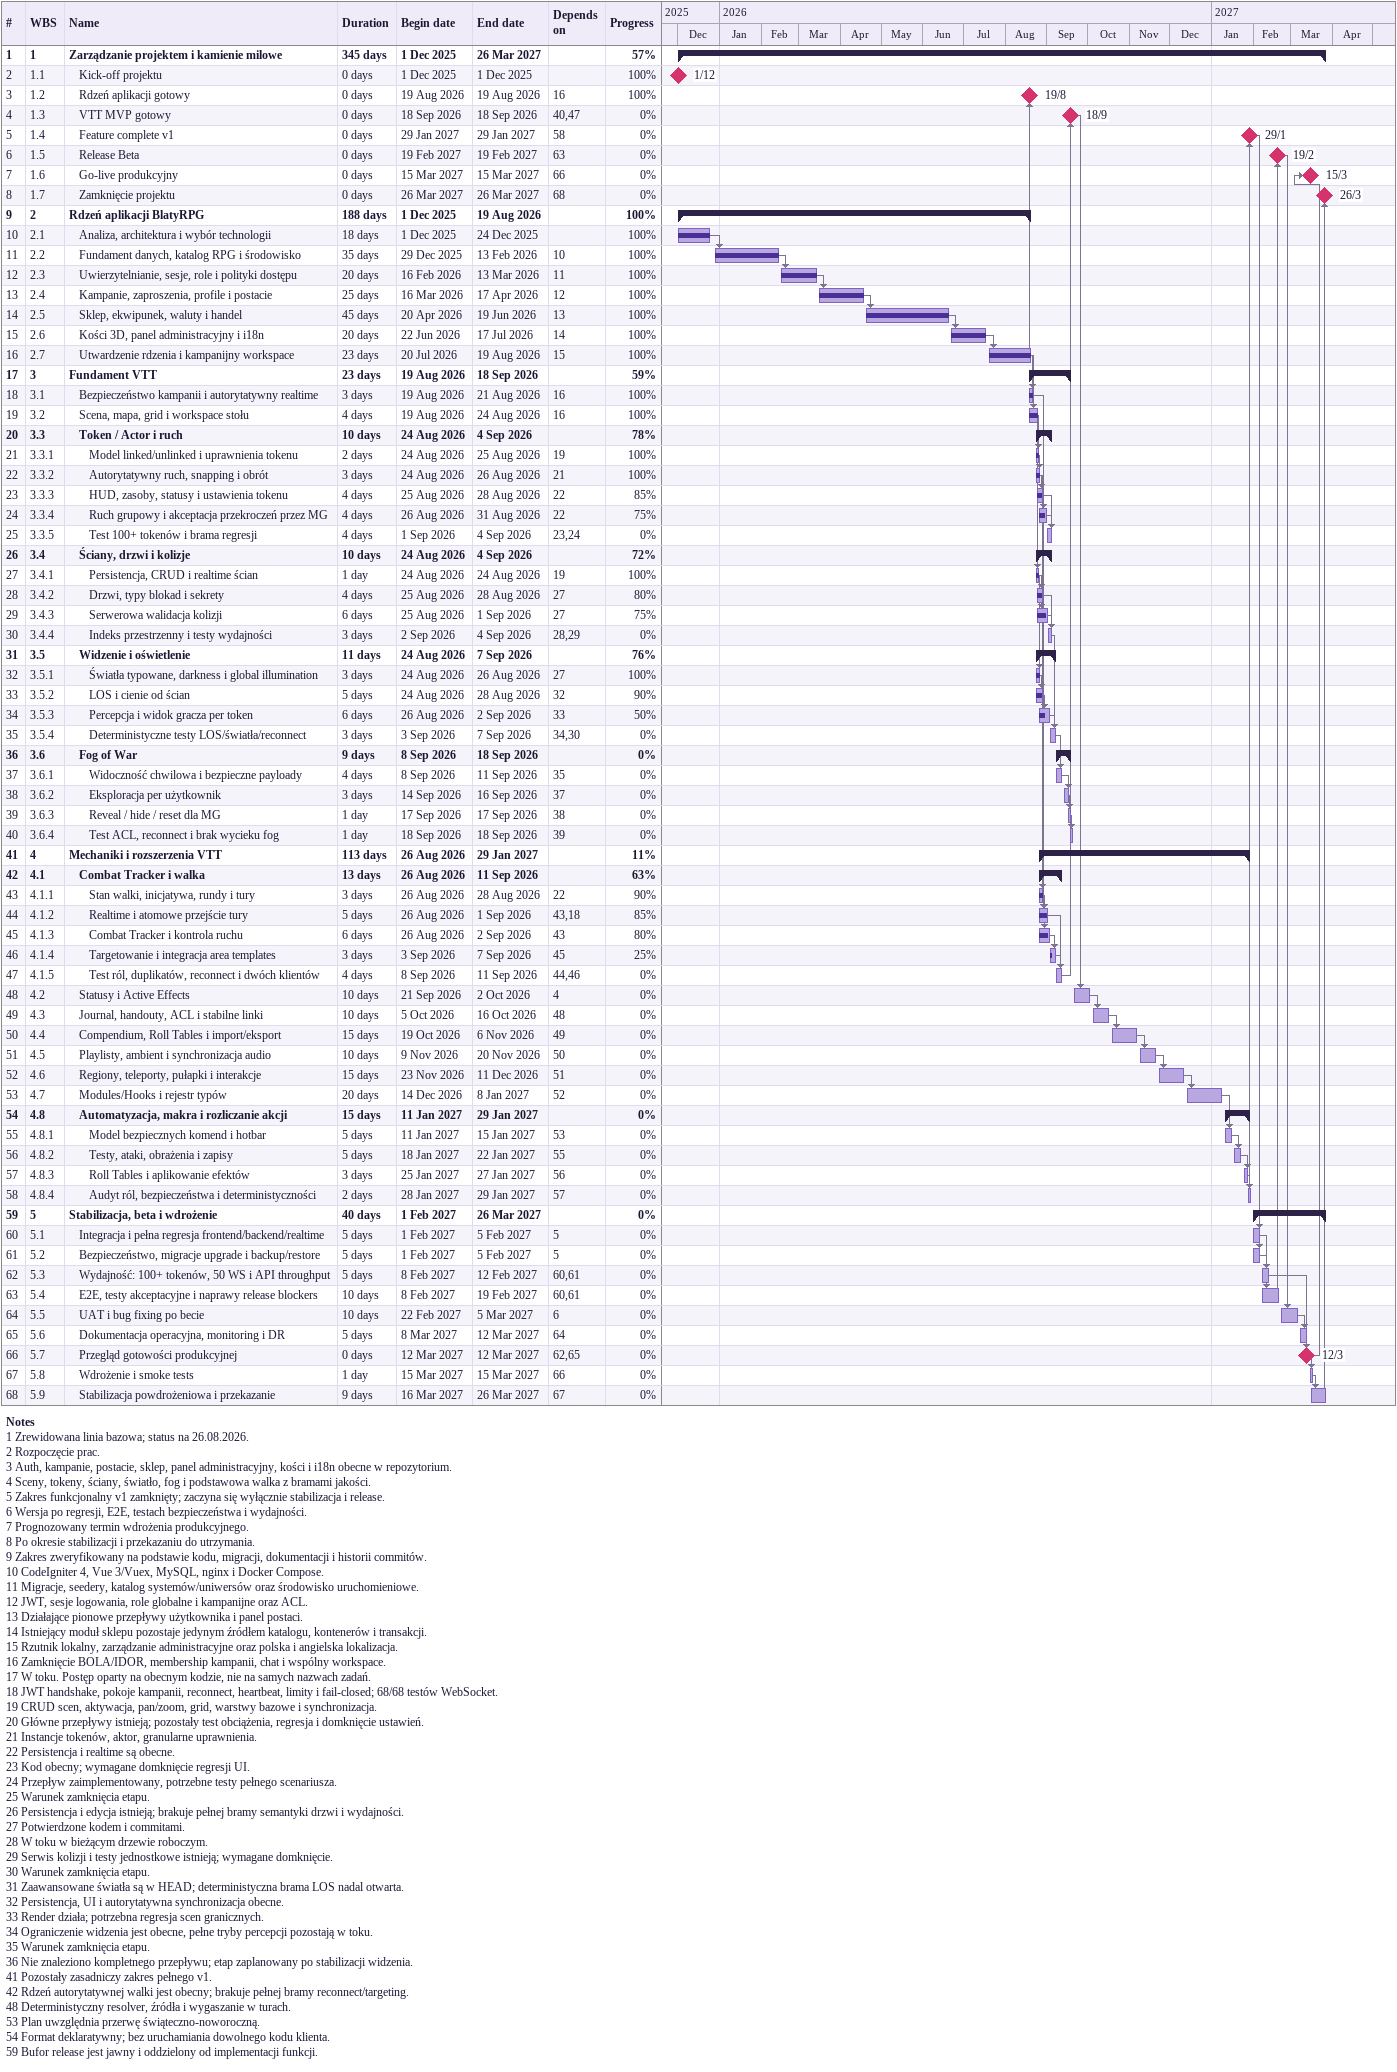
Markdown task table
| ID | WBS | Task | Duration | Start | Finish | Predecessors | % complete |
|---|---|---|---|---|---|---|---|
| 1 | 1 | **Zarządzanie projektem i kamienie milowe** | 345d | 2025-12-01 | 2027-03-26 |  | 57 |
| 2 | 1.1 | Kick-off projektu | 0d | 2025-12-01 | 2025-12-01 |  | 100 |
| 3 | 1.2 | Rdzeń aplikacji gotowy | 0d | 2026-08-19 | 2026-08-19 | 16 | 100 |
| 4 | 1.3 | VTT MVP gotowy | 0d | 2026-09-18 | 2026-09-18 | 40, 47 | 0 |
| 5 | 1.4 | Feature complete v1 | 0d | 2027-01-29 | 2027-01-29 | 58 | 0 |
| 6 | 1.5 | Release Beta | 0d | 2027-02-19 | 2027-02-19 | 63 | 0 |
| 7 | 1.6 | Go-live produkcyjny | 0d | 2027-03-15 | 2027-03-15 | 66 | 0 |
| 8 | 1.7 | Zamknięcie projektu | 0d | 2027-03-26 | 2027-03-26 | 68 | 0 |
| 9 | 2 | **Rdzeń aplikacji BlatyRPG** | 188d | 2025-12-01 | 2026-08-19 |  | 100 |
| 10 | 2.1 | Analiza, architektura i wybór technologii | 18d | 2025-12-01 | 2025-12-24 |  | 100 |
| 11 | 2.2 | Fundament danych, katalog RPG i środowisko | 35d | 2025-12-29 | 2026-02-13 | 10 | 100 |
| 12 | 2.3 | Uwierzytelnianie, sesje, role i polityki dostępu | 20d | 2026-02-16 | 2026-03-13 | 11 | 100 |
| 13 | 2.4 | Kampanie, zaproszenia, profile i postacie | 25d | 2026-03-16 | 2026-04-17 | 12 | 100 |
| 14 | 2.5 | Sklep, ekwipunek, waluty i handel | 45d | 2026-04-20 | 2026-06-19 | 13 | 100 |
| 15 | 2.6 | Kości 3D, panel administracyjny i i18n | 20d | 2026-06-22 | 2026-07-17 | 14 | 100 |
| 16 | 2.7 | Utwardzenie rdzenia i kampanijny workspace | 23d | 2026-07-20 | 2026-08-19 | 15 | 100 |
| 17 | 3 | **Fundament VTT** | 23d | 2026-08-19 | 2026-09-18 |  | 59 |
| 18 | 3.1 | Bezpieczeństwo kampanii i autorytatywny realtime | 3d | 2026-08-19 | 2026-08-21 | 16 | 100 |
| 19 | 3.2 | Scena, mapa, grid i workspace stołu | 4d | 2026-08-19 | 2026-08-24 | 16 | 100 |
| 20 | 3.3 | **Token / Actor i ruch** | 10d | 2026-08-24 | 2026-09-04 |  | 78 |
| 21 | 3.3.1 | Model linked/unlinked i uprawnienia tokenu | 2d | 2026-08-24 | 2026-08-25 | 19 | 100 |
| 22 | 3.3.2 | Autorytatywny ruch, snapping i obrót | 3d | 2026-08-24 | 2026-08-26 | 21 | 100 |
| 23 | 3.3.3 | HUD, zasoby, statusy i ustawienia tokenu | 4d | 2026-08-25 | 2026-08-28 | 22 | 85 |
| 24 | 3.3.4 | Ruch grupowy i akceptacja przekroczeń przez MG | 4d | 2026-08-26 | 2026-08-31 | 22 | 75 |
| 25 | 3.3.5 | Test 100+ tokenów i brama regresji | 4d | 2026-09-01 | 2026-09-04 | 23, 24 | 0 |
| 26 | 3.4 | **Ściany, drzwi i kolizje** | 10d | 2026-08-24 | 2026-09-04 |  | 72 |
| 27 | 3.4.1 | Persistencja, CRUD i realtime ścian | 1d | 2026-08-24 | 2026-08-24 | 19 | 100 |
| 28 | 3.4.2 | Drzwi, typy blokad i sekrety | 4d | 2026-08-25 | 2026-08-28 | 27 | 80 |
| 29 | 3.4.3 | Serwerowa walidacja kolizji | 6d | 2026-08-25 | 2026-09-01 | 27 | 75 |
| 30 | 3.4.4 | Indeks przestrzenny i testy wydajności | 3d | 2026-09-02 | 2026-09-04 | 28, 29 | 0 |
| 31 | 3.5 | **Widzenie i oświetlenie** | 11d | 2026-08-24 | 2026-09-07 |  | 76 |
| 32 | 3.5.1 | Światła typowane, darkness i global illumination | 3d | 2026-08-24 | 2026-08-26 | 27 | 100 |
| 33 | 3.5.2 | LOS i cienie od ścian | 5d | 2026-08-24 | 2026-08-28 | 32 | 90 |
| 34 | 3.5.3 | Percepcja i widok gracza per token | 6d | 2026-08-26 | 2026-09-02 | 33 | 50 |
| 35 | 3.5.4 | Deterministyczne testy LOS/światła/reconnect | 3d | 2026-09-03 | 2026-09-07 | 34, 30 | 0 |
| 36 | 3.6 | **Fog of War** | 9d | 2026-09-08 | 2026-09-18 |  | 0 |
| 37 | 3.6.1 | Widoczność chwilowa i bezpieczne payloady | 4d | 2026-09-08 | 2026-09-11 | 35 | 0 |
| 38 | 3.6.2 | Eksploracja per użytkownik | 3d | 2026-09-14 | 2026-09-16 | 37 | 0 |
| 39 | 3.6.3 | Reveal / hide / reset dla MG | 1d | 2026-09-17 | 2026-09-17 | 38 | 0 |
| 40 | 3.6.4 | Test ACL, reconnect i brak wycieku fog | 1d | 2026-09-18 | 2026-09-18 | 39 | 0 |
| 41 | 4 | **Mechaniki i rozszerzenia VTT** | 113d | 2026-08-26 | 2027-01-29 |  | 11 |
| 42 | 4.1 | **Combat Tracker i walka** | 13d | 2026-08-26 | 2026-09-11 |  | 63 |
| 43 | 4.1.1 | Stan walki, inicjatywa, rundy i tury | 3d | 2026-08-26 | 2026-08-28 | 22 | 90 |
| 44 | 4.1.2 | Realtime i atomowe przejście tury | 5d | 2026-08-26 | 2026-09-01 | 43, 18 | 85 |
| 45 | 4.1.3 | Combat Tracker i kontrola ruchu | 6d | 2026-08-26 | 2026-09-02 | 43 | 80 |
| 46 | 4.1.4 | Targetowanie i integracja area templates | 3d | 2026-09-03 | 2026-09-07 | 45 | 25 |
| 47 | 4.1.5 | Test ról, duplikatów, reconnect i dwóch klientów | 4d | 2026-09-08 | 2026-09-11 | 44, 46 | 0 |
| 48 | 4.2 | Statusy i Active Effects | 10d | 2026-09-21 | 2026-10-02 | 4 | 0 |
| 49 | 4.3 | Journal, handouty, ACL i stabilne linki | 10d | 2026-10-05 | 2026-10-16 | 48 | 0 |
| 50 | 4.4 | Compendium, Roll Tables i import/eksport | 15d | 2026-10-19 | 2026-11-06 | 49 | 0 |
| 51 | 4.5 | Playlisty, ambient i synchronizacja audio | 10d | 2026-11-09 | 2026-11-20 | 50 | 0 |
| 52 | 4.6 | Regiony, teleporty, pułapki i interakcje | 15d | 2026-11-23 | 2026-12-11 | 51 | 0 |
| 53 | 4.7 | Modules/Hooks i rejestr typów | 20d | 2026-12-14 | 2027-01-08 | 52 | 0 |
| 54 | 4.8 | **Automatyzacja, makra i rozliczanie akcji** | 15d | 2027-01-11 | 2027-01-29 |  | 0 |
| 55 | 4.8.1 | Model bezpiecznych komend i hotbar | 5d | 2027-01-11 | 2027-01-15 | 53 | 0 |
| 56 | 4.8.2 | Testy, ataki, obrażenia i zapisy | 5d | 2027-01-18 | 2027-01-22 | 55 | 0 |
| 57 | 4.8.3 | Roll Tables i aplikowanie efektów | 3d | 2027-01-25 | 2027-01-27 | 56 | 0 |
| 58 | 4.8.4 | Audyt ról, bezpieczeństwa i deterministyczności | 2d | 2027-01-28 | 2027-01-29 | 57 | 0 |
| 59 | 5 | **Stabilizacja, beta i wdrożenie** | 40d | 2027-02-01 | 2027-03-26 |  | 0 |
| 60 | 5.1 | Integracja i pełna regresja frontend/backend/realtime | 5d | 2027-02-01 | 2027-02-05 | 5 | 0 |
| 61 | 5.2 | Bezpieczeństwo, migracje upgrade i backup/restore | 5d | 2027-02-01 | 2027-02-05 | 5 | 0 |
| 62 | 5.3 | Wydajność: 100+ tokenów, 50 WS i API throughput | 5d | 2027-02-08 | 2027-02-12 | 60, 61 | 0 |
| 63 | 5.4 | E2E, testy akceptacyjne i naprawy release blockers | 10d | 2027-02-08 | 2027-02-19 | 60, 61 | 0 |
| 64 | 5.5 | UAT i bug fixing po becie | 10d | 2027-02-22 | 2027-03-05 | 6 | 0 |
| 65 | 5.6 | Dokumentacja operacyjna, monitoring i DR | 5d | 2027-03-08 | 2027-03-12 | 64 | 0 |
| 66 | 5.7 | Przegląd gotowości produkcyjnej | 0d | 2027-03-12 | 2027-03-12 | 62, 65 | 0 |
| 67 | 5.8 | Wdrożenie i smoke tests | 1d | 2027-03-15 | 2027-03-15 | 66 | 0 |
| 68 | 5.9 | Stabilizacja powdrożeniowa i przekazanie | 9d | 2027-03-16 | 2027-03-26 | 67 | 0 |

Notes
- 1: Zrewidowana linia bazowa; status na 26.08.2026.
- 2: Rozpoczęcie prac.
- 3: Auth, kampanie, postacie, sklep, panel administracyjny, kości i i18n obecne w repozytorium.
- 4: Sceny, tokeny, ściany, światło, fog i podstawowa walka z bramami jakości.
- 5: Zakres funkcjonalny v1 zamknięty; zaczyna się wyłącznie stabilizacja i release.
- 6: Wersja po regresji, E2E, testach bezpieczeństwa i wydajności.
- 7: Prognozowany termin wdrożenia produkcyjnego.
- 8: Po okresie stabilizacji i przekazaniu do utrzymania.
- 9: Zakres zweryfikowany na podstawie kodu, migracji, dokumentacji i historii commitów.
- 10: CodeIgniter 4, Vue 3/Vuex, MySQL, nginx i Docker Compose.
- 11: Migracje, seedery, katalog systemów/uniwersów oraz środowisko uruchomieniowe.
- 12: JWT, sesje logowania, role globalne i kampanijne oraz ACL.
- 13: Działające pionowe przepływy użytkownika i panel postaci.
- 14: Istniejący moduł sklepu pozostaje jedynym źródłem katalogu, kontenerów i transakcji.
- 15: Rzutnik lokalny, zarządzanie administracyjne oraz polska i angielska lokalizacja.
- 16: Zamknięcie BOLA/IDOR, membership kampanii, chat i wspólny workspace.
- 17: W toku. Postęp oparty na obecnym kodzie, nie na samych nazwach zadań.
- 18: JWT handshake, pokoje kampanii, reconnect, heartbeat, limity i fail-closed; 68/68 testów WebSocket.
- 19: CRUD scen, aktywacja, pan/zoom, grid, warstwy bazowe i synchronizacja.
- 20: Główne przepływy istnieją; pozostały test obciążenia, regresja i domknięcie ustawień.
- 21: Instancje tokenów, aktor, granularne uprawnienia.
- 22: Persistencja i realtime są obecne.
- 23: Kod obecny; wymagane domknięcie regresji UI.
- 24: Przepływ zaimplementowany, potrzebne testy pełnego scenariusza.
- 25: Warunek zamknięcia etapu.
- 26: Persistencja i edycja istnieją; brakuje pełnej bramy semantyki drzwi i wydajności.
- 27: Potwierdzone kodem i commitami.
- 28: W toku w bieżącym drzewie roboczym.
- 29: Serwis kolizji i testy jednostkowe istnieją; wymagane domknięcie.
- 30: Warunek zamknięcia etapu.
- 31: Zaawansowane światła są w HEAD; deterministyczna brama LOS nadal otwarta.
- 32: Persistencja, UI i autorytatywna synchronizacja obecne.
- 33: Render działa; potrzebna regresja scen granicznych.
- 34: Ograniczenie widzenia jest obecne, pełne tryby percepcji pozostają w toku.
- 35: Warunek zamknięcia etapu.
- 36: Nie znaleziono kompletnego przepływu; etap zaplanowany po stabilizacji widzenia.
- 41: Pozostały zasadniczy zakres pełnego v1.
- 42: Rdzeń autorytatywnej walki jest obecny; brakuje pełnej bramy reconnect/targeting.
- 48: Deterministyczny resolver, źródła i wygaszanie w turach.
- 53: Plan uwzględnia przerwę świąteczno-noworoczną.
- 54: Format deklaratywny; bez uruchamiania dowolnego kodu klienta.
- 59: Bufor release jest jawny i oddzielony od implementacji funkcji.
